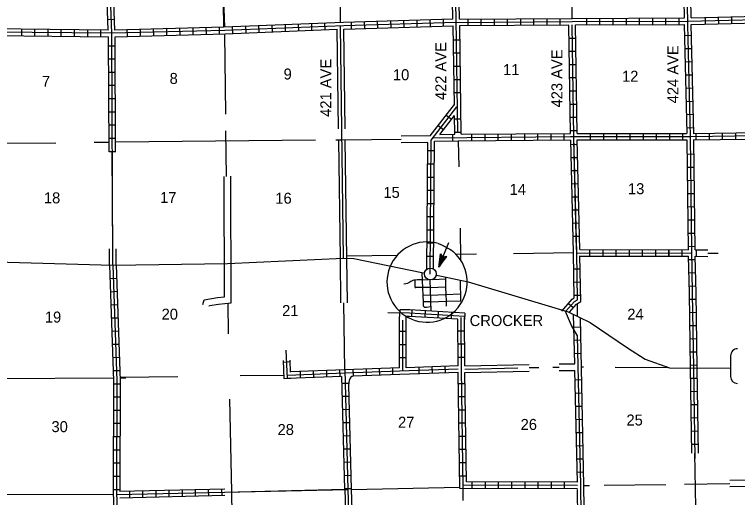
# Model space of a CAD drawing. Extents: x 1684235 to 2162087, y 16058941 to 16536903.
# Drawn here: x 1935207 to 1968099, y 16379296 to 16401272 of the extents above; entities that cross this region are included whole.
import ezdxf

# ---------------------------------------------------------------- set-up
doc = ezdxf.new("R2010")
doc.units = 0
for name, color, linetype in [('L10', 7, 'Continuous'), ('L11', 7, 'Continuous'), ('L13', 7, 'Continuous'), ('L14', 7, 'Continuous'), ('L16', 7, 'Continuous'), ('L28', 7, 'Continuous'), ('L3', 7, 'Continuous'), ('L30', 7, 'Continuous'), ('L4', 7, 'Continuous'), ('L8', 7, 'Continuous')]:
    doc.layers.add(name, color=color, linetype=linetype)

msp = doc.modelspace()

# ---------------------------------------------------------------- linework, layer by layer
at = {"layer": 'L10'}
for points in [[(1950060, 16388153), (1950032, 16390180)], [(1950351, 16388157), (1950323, 16390193)]]:
    msp.add_lwpolyline(points, dxfattribs=at)
at = {"layer": 'L11'}
for p, q in [((1954124, 16395750), (1952799, 16395737)), ((1954007, 16395449), (1952802, 16395437)), ((1939531, 16389868), (1939528, 16390612)), ((1939831, 16389870), (1939828, 16390612)), ((1955698, 16385287), (1958622, 16385342)), ((1955697, 16384987), (1958622, 16385042))]:
    msp.add_line(p, q, dxfattribs=at)
for points in [[(1949951, 16396070), (1949890, 16400599)], [(1950248, 16396074), (1950191, 16400604)], [(1950032, 16390180), (1949959, 16395559)], [(1950323, 16390193), (1950251, 16395562)], [(1943778, 16388077), (1943834, 16388289), (1944442, 16388398), (1944762, 16388428), (1944749, 16393905)], [(1944068, 16388000), (1944075, 16388027), (1944482, 16388100), (1945063, 16388155), (1945049, 16393910)], [(1959983, 16385381), (1960693, 16385381)], [(1959983, 16385081), (1960700, 16385081)], [(1970507, 16380114), (1967750, 16380077)], [(1970513, 16379814), (1967749, 16379777)]]:
    msp.add_lwpolyline(points, dxfattribs=at)
at = {"layer": 'L13'}
for p, q in [((1944851, 16393907), (1944825, 16395973)), ((1960800, 16388108), (1960806, 16387541)), ((1961109, 16379838), (1961365, 16379838)), ((1962039, 16379853), (1964836, 16379893)), ((1965682, 16379900), (1967749, 16379930)), ((1945233, 16371553), (1945091, 16379554))]:
    msp.add_line(p, q, dxfattribs=at)
for points in [[(1960576, 16401090), (1960576, 16406338)], [(1944732, 16400696), (1944652, 16406111)], [(1950043, 16400894), (1950016, 16403128)], [(1944817, 16396741), (1944773, 16400388)], [(1950105, 16395560), (1950098, 16396072)], [(1948897, 16395546), (1939806, 16395456)], [(1950105, 16395556), (1949826, 16395556)], [(1952800, 16395587), (1950105, 16395560)], [(1955396, 16395519), (1955423, 16394337)], [(1937096, 16395420), (1934409, 16395398)], [(1939509, 16395446), (1938828, 16395440)], [(1939678, 16390612), (1939658, 16395024)], [(1955476, 16391544), (1955497, 16390097)], [(1952609, 16390313), (1950323, 16390282)], [(1956225, 16390371), (1955301, 16390356)], [(1960634, 16390429), (1957910, 16390387)], [(1966753, 16390413), (1967221, 16390417)], [(1944948, 16386739), (1944922, 16388142)], [(1950233, 16385102), (1950191, 16388155)], [(1958622, 16385206), (1959055, 16385213)], [(1959700, 16385223), (1959983, 16385228)], [(1961009, 16385239), (1961088, 16385239)], [(1962530, 16385229), (1964900, 16385213)], [(1924002, 16384753), (1929208, 16384748), (1934393, 16384706), (1939699, 16384748)], [(1942640, 16384790), (1940000, 16384753)], [(1940000, 16384748), (1940280, 16384748)], [(1947477, 16384854), (1945476, 16384827)], [(1945088, 16379554), (1945006, 16383771)], [(1966273, 16374764), (1966153, 16381316)], [(1950539, 16379669), (1955449, 16379764)], [(1955623, 16379162), (1955618, 16379711)], [(1918699, 16379548), (1924034, 16379452), (1929356, 16379463), (1934494, 16379431), (1939699, 16379447)], [(1944775, 16379547), (1950228, 16379671)]]:
    msp.add_lwpolyline(points, dxfattribs=at)
at = {"layer": 'L16'}
for points in [[(1953739, 16389537), (1953749, 16389162), (1953774, 16388848), (1953789, 16388489), (1953801, 16388192), (1953799, 16388067)], [(1954234, 16389221), (1954810, 16389241)], [(1954808, 16389334), (1954815, 16388884), (1954826, 16388534), (1954841, 16388228), (1954846, 16388006)], [(1953418, 16389189), (1953375, 16389182), (1953328, 16389168), (1953238, 16389122), (1953154, 16389069), (1953064, 16389028), (1953015, 16389013), (1952922, 16389002)], [(1953748, 16389205), (1953534, 16389197), (1953418, 16389189), (1953418, 16388901), (1953425, 16388876), (1953441, 16388857), (1953464, 16388850)], [(1953748, 16389205), (1954040, 16389215)], [(1955518, 16388251), (1955502, 16389179)], [(1954124, 16388856), (1953760, 16388845), (1953464, 16388850)], [(1954124, 16388856), (1954815, 16388884)], [(1954129, 16388509), (1953789, 16388489)], [(1954129, 16388509), (1954800, 16388539), (1955513, 16388560)], [(1954144, 16388202), (1954841, 16388228), (1955518, 16388251)], [(1953799, 16388067), (1953804, 16388024), (1953828, 16387981), (1953872, 16387958), (1953897, 16387955), (1953947, 16387959), (1954151, 16387994)], [(1954144, 16388202), (1953801, 16388192)]]:
    msp.add_lwpolyline(points, dxfattribs=at)
msp.add_circle((1954128, 16389469), 269, dxfattribs=at)
msp.add_arc((1953978, 16389098), 1826, 74.2427, 49.7252, dxfattribs=at)
msp.add_spline([(1954474, 16390856), (1954846, 16390693), (1955159, 16390491)], degree=3, dxfattribs=at)
at = {"layer": 'L28'}
for p, q in [((1954515, 16389769), (1954963, 16390905)), ((1954515, 16389769), (1954589, 16390382)), ((1954515, 16389769), (1954874, 16390260)), ((1954531, 16389864), (1954599, 16390340)), ((1954552, 16389828), (1954832, 16390239)), ((1954568, 16389912), (1954610, 16390329)), ((1954573, 16389896), (1954816, 16390239)), ((1954583, 16389986), (1954631, 16390297)), ((1954589, 16390382), (1954700, 16390229)), ((1954599, 16389965), (1954784, 16390224)), ((1954615, 16390039), (1954647, 16390271)), ((1954631, 16390028), (1954747, 16390224)), ((1954641, 16390139), (1954668, 16390260)), ((1954657, 16390171), (1954684, 16390229)), ((1954874, 16390260), (1954700, 16390229)), ((1954615, 16390023), (1954673, 16390165)), ((1954631, 16390065), (1954673, 16390165)), ((1954668, 16390113), (1954715, 16390213)), ((1954689, 16390187), (1954705, 16390213))]:
    msp.add_line(p, q, dxfattribs=at)
at = {"layer": 'L3'}
msp.add_line((1967783, 16385746), (1967783, 16384806), dxfattribs=at)
for points in [[(1918432, 16389231), (1919235, 16389215), (1919610, 16389294), (1921025, 16389938), (1921273, 16390039), (1923807, 16390028), (1930777, 16390028), (1934367, 16390023), (1939684, 16389870)], [(1939684, 16389870), (1944900, 16389944), (1950180, 16390187), (1950650, 16390165), (1953739, 16389537), (1953849, 16389511)], [(1954399, 16389410), (1954631, 16389373), (1955840, 16389104)], [(1955840, 16389104), (1960391, 16387737), (1961400, 16387261), (1963100, 16386105), (1963892, 16385598), (1965000, 16385197), (1966109, 16385181), (1967783, 16385202)]]:
    msp.add_lwpolyline(points, dxfattribs=at)
for centre, start, end in [((1968099, 16385748), 90.0011, 180.0011), ((1968099, 16384803), 180.0011, 270.0011)]:
    msp.add_arc(centre, 315, start, end, dxfattribs=at)
at = {"layer": 'L4'}
msp.add_lwpolyline([(1954157, 16387777), (1954113, 16389200)], dxfattribs=at)
at = {"layer": 'L8'}
for p, q in [((1957625, 16401079), (1957625, 16400778)), ((1958226, 16401079), (1958226, 16400778)), ((1958823, 16401090), (1958823, 16400789)), ((1959425, 16401090), (1959425, 16400789)), ((1960022, 16401095), (1960022, 16400794)), ((1961225, 16401095), (1961225, 16400794)), ((1961822, 16401106), (1961822, 16400805)), ((1962424, 16401106), (1962424, 16400805)), ((1963026, 16401106), (1963026, 16400805)), ((1963622, 16401111), (1963622, 16400815)), ((1964224, 16401111), (1964224, 16400815)), ((1964826, 16401111), (1964826, 16400815)), ((1965423, 16401122), (1965423, 16400821)), ((1966621, 16401137), (1966632, 16400836)), ((1967223, 16401153), (1967234, 16400852)), ((1967825, 16401169), (1967830, 16400873)), ((1939457, 16401048), (1939758, 16401053)), ((1946342, 16400456), (1946331, 16400752)), ((1946943, 16400477), (1946933, 16400778)), ((1947540, 16400504), (1947535, 16400805)), ((1948142, 16400530), (1948131, 16400821)), ((1948739, 16400546), (1948733, 16400847)), ((1949340, 16400572), (1949325, 16400873)), ((1950539, 16400615), (1950534, 16400910)), ((1951141, 16400636), (1951130, 16400931)), ((1951743, 16400657), (1951722, 16400953)), ((1952339, 16400673), (1952324, 16400974)), ((1952941, 16400689), (1952925, 16400990)), ((1953533, 16400704), (1953522, 16401005)), ((1954135, 16400731), (1954124, 16401032)), ((1954731, 16400747), (1954726, 16401048)), ((1955824, 16401063), (1955824, 16400762)), ((1956426, 16401069), (1956426, 16400773)), ((1957023, 16401069), (1957023, 16400773)), ((1935539, 16400303), (1935539, 16400604)), ((1936141, 16400298), (1936141, 16400599)), ((1936743, 16400287), (1936743, 16400588)), ((1937339, 16400287), (1937339, 16400588)), ((1937941, 16400282), (1937941, 16400578)), ((1938543, 16400271), (1938543, 16400572)), ((1939140, 16400271), (1939140, 16400572)), ((1940344, 16400282), (1940333, 16400578)), ((1940940, 16400298), (1940935, 16400599)), ((1941542, 16400314), (1941532, 16400615)), ((1942139, 16400330), (1942133, 16400630)), ((1942741, 16400345), (1942730, 16400646)), ((1943343, 16400361), (1943332, 16400662)), ((1943939, 16400372), (1943934, 16400673)), ((1944541, 16400388), (1944531, 16400689)), ((1944631, 16400689), (1944626, 16400689)), ((1945143, 16400414), (1945132, 16400715)), ((1945740, 16400430), (1945734, 16400731)), ((1955465, 16400102), (1955164, 16400102)), ((1960433, 16400198), (1960734, 16400198)), ((1965697, 16400319), (1965998, 16400330)), ((1939483, 16399844), (1939784, 16399844)), ((1955476, 16399506), (1955175, 16399506)), ((1960439, 16399596), (1960740, 16399596)), ((1965713, 16399722), (1966014, 16399728)), ((1939494, 16399247), (1939789, 16399247)), ((1965734, 16399120), (1966030, 16399131)), ((1955481, 16398904), (1955180, 16398904)), ((1960460, 16398994), (1960755, 16398994)), ((1939494, 16398645), (1939789, 16398645)), ((1965740, 16398524), (1966041, 16398529)), ((1955491, 16398302), (1955191, 16398302)), ((1960465, 16398397), (1960766, 16398397)), ((1939494, 16398049), (1939789, 16398049)), ((1960476, 16397795), (1960771, 16397795)), ((1965755, 16397922), (1966056, 16397927)), ((1955507, 16397705), (1955206, 16397705)), ((1939499, 16397447), (1939800, 16397447)), ((1960481, 16397198), (1960782, 16397198)), ((1965771, 16397320), (1966072, 16397330)), ((1939499, 16396845), (1939800, 16396845)), ((1954847, 16396697), (1955085, 16396512)), ((1955523, 16396507), (1955222, 16396507)), ((1960491, 16396597), (1960792, 16396597)), ((1965782, 16396723), (1966083, 16396729)), ((1939499, 16396248), (1939800, 16396248)), ((1954483, 16396222), (1954726, 16396037)), ((1955151, 16395521), (1955148, 16395819)), ((1955375, 16395905), (1955233, 16395905)), ((1955534, 16395905), (1955381, 16395905)), ((1956014, 16395530), (1956014, 16395831)), ((1956616, 16395530), (1956616, 16395831)), ((1957218, 16395535), (1957218, 16395836)), ((1957815, 16395535), (1957815, 16395836)), ((1958417, 16395546), (1958417, 16395847)), ((1959013, 16395556), (1959013, 16395852)), ((1959615, 16395556), (1959615, 16395852)), ((1960217, 16395562), (1960217, 16395863)), ((1960497, 16395995), (1960798, 16395995)), ((1961415, 16395562), (1961415, 16395863)), ((1962017, 16395562), (1962017, 16395863)), ((1962614, 16395562), (1962614, 16395863)), ((1963216, 16395562), (1963216, 16395863)), ((1963818, 16395562), (1963818, 16395863)), ((1964414, 16395562), (1964414, 16395863)), ((1965016, 16395562), (1965016, 16395863)), ((1965613, 16395562), (1965613, 16395863)), ((1965798, 16396121), (1966099, 16396132)), ((1966215, 16395562), (1966215, 16395863)), ((1966817, 16395577), (1966817, 16395878)), ((1967413, 16395588), (1967413, 16395889)), ((1968015, 16395599), (1968015, 16395894)), ((1939509, 16395646), (1939810, 16395646)), ((1954553, 16395665), (1955234, 16395670)), ((1965866, 16390572), (1965808, 16395562)), ((1966167, 16390572), (1966109, 16395577)), ((1960813, 16395353), (1960515, 16395345)), ((1939516, 16395045), (1939817, 16395045)), ((1954008, 16395081), (1954309, 16395081)), ((1965814, 16394923), (1966115, 16394928)), ((1960827, 16394756), (1960529, 16394749)), ((1953997, 16394479), (1954298, 16394479)), ((1965824, 16394321), (1966125, 16394331)), ((1953997, 16393877), (1954298, 16393877)), ((1960842, 16394160), (1960544, 16394152)), ((1960856, 16393563), (1960558, 16393556)), ((1965829, 16393719), (1966130, 16393729)), ((1953992, 16393281), (1954293, 16393281)), ((1960871, 16392967), (1960572, 16392960)), ((1965840, 16393122), (1966141, 16393128)), ((1953992, 16392679), (1954293, 16392679)), ((1965840, 16392520), (1966141, 16392531)), ((1960885, 16392370), (1960587, 16392363)), ((1953981, 16392082), (1954282, 16392082)), ((1965851, 16391924), (1966146, 16391929)), ((1960900, 16391774), (1960601, 16391767)), ((1953981, 16391480), (1954282, 16391480)), ((1965856, 16391322), (1966157, 16391327)), ((1953976, 16390878), (1954272, 16390878)), ((1960914, 16391178), (1960616, 16391170)), ((1960930, 16390577), (1965866, 16390572)), ((1961384, 16390282), (1961384, 16390577)), ((1961980, 16390282), (1961980, 16390577)), ((1962582, 16390282), (1962582, 16390577)), ((1963184, 16390282), (1963184, 16390577)), ((1963781, 16390271), (1963781, 16390572)), ((1964383, 16390271), (1964383, 16390572)), ((1964981, 16390271), (1964981, 16390572)), ((1964985, 16390271), (1964985, 16390572)), ((1965581, 16390271), (1965581, 16390572)), ((1965866, 16390720), (1966167, 16390730)), ((1966167, 16390572), (1966755, 16390571)), ((1966234, 16390274), (1966234, 16390575)), ((1953976, 16390282), (1954272, 16390282)), ((1960940, 16390282), (1965872, 16390271)), ((1966174, 16390270), (1966751, 16390269)), ((1965872, 16390123), (1966173, 16390128)), ((1960940, 16389690), (1960639, 16389680)), ((1939557, 16389263), (1939847, 16389278)), ((1965893, 16389521), (1966188, 16389532)), ((1960956, 16389088), (1960655, 16389078)), ((1965898, 16388919), (1966199, 16388930)), ((1939573, 16388661), (1939874, 16388682)), ((1960967, 16388486), (1960666, 16388481)), ((1965909, 16388323), (1966210, 16388328)), ((1939599, 16388069), (1939900, 16388080)), ((1960623, 16387921), (1960396, 16388122)), ((1952730, 16387837), (1952725, 16387536)), ((1953290, 16387821), (1953274, 16387520)), ((1953892, 16387789), (1953876, 16387488)), ((1954488, 16387752), (1954472, 16387457)), ((1955090, 16387721), (1955074, 16387420)), ((1955692, 16387689), (1955676, 16387388)), ((1965924, 16387721), (1966225, 16387731)), ((1939615, 16387473), (1939916, 16387478)), ((1960950, 16387047), (1960655, 16387036)), ((1965930, 16387119), (1966231, 16387129)), ((1939641, 16386871), (1939942, 16386881)), ((1953026, 16386844), (1952725, 16386844)), ((1955381, 16386887), (1955682, 16386887)), ((1939657, 16386269), (1939958, 16386279)), ((1955391, 16386290), (1955692, 16386290)), ((1960972, 16386448), (1960676, 16386438)), ((1965940, 16386522), (1966241, 16386528)), ((1953026, 16386248), (1952725, 16386248)), ((1939684, 16385672), (1939985, 16385677)), ((1953026, 16385646), (1952725, 16385646)), ((1955391, 16385688), (1955692, 16385688)), ((1960983, 16385846), (1960682, 16385836)), ((1965951, 16385920), (1966247, 16385931)), ((1947757, 16385466), (1947467, 16385445)), ((1965956, 16385324), (1966257, 16385329)), ((1939699, 16385070), (1940000, 16385081)), ((1948200, 16385028), (1948205, 16384727)), ((1948797, 16385044), (1948807, 16384748)), ((1949399, 16385070), (1949409, 16384769)), ((1950000, 16385097), (1950006, 16384796)), ((1950597, 16385123), (1950608, 16384822)), ((1951199, 16385139), (1951210, 16384838)), ((1951801, 16385165), (1951806, 16384864)), ((1952397, 16385186), (1952408, 16384885)), ((1953601, 16385229), (1953607, 16384928)), ((1954193, 16385244), (1954208, 16384943)), ((1954789, 16385271), (1954805, 16384970)), ((1947783, 16384711), (1947482, 16384695)), ((1961009, 16384648), (1960708, 16384637)), ((1965967, 16384722), (1966268, 16384727)), ((1939715, 16384474), (1940016, 16384474)), ((1950101, 16384505), (1950402, 16384505)), ((1955407, 16384489), (1955708, 16384489)), ((1961025, 16384046), (1960724, 16384035)), ((1965972, 16384120), (1966273, 16384130)), ((1939715, 16383872), (1940016, 16383872)), ((1950117, 16383903), (1950418, 16383914)), ((1955418, 16383887), (1955713, 16383887)), ((1950132, 16383307), (1950433, 16383312)), ((1961030, 16383444), (1960734, 16383439)), ((1965983, 16383523), (1966283, 16383528)), ((1939710, 16383270), (1940006, 16383270)), ((1955423, 16383286), (1955724, 16383286)), ((1939710, 16382673), (1940006, 16382673)), ((1950148, 16382705), (1950449, 16382715)), ((1955433, 16382689), (1955734, 16382689)), ((1961051, 16382847), (1960750, 16382837)), ((1965988, 16382921), (1966289, 16382932)), ((1966009, 16382319), (1966305, 16382330)), ((1939710, 16382071), (1940006, 16382071)), ((1950159, 16382103), (1950460, 16382113)), ((1955433, 16382087), (1955734, 16382087)), ((1961067, 16382245), (1960766, 16382240)), ((1966014, 16381723), (1966315, 16381728)), ((1939710, 16381469), (1940006, 16381469)), ((1950177, 16381506), (1950476, 16381511)), ((1955439, 16381490), (1955740, 16381490)), ((1961072, 16381643), (1960771, 16381638)), ((1961088, 16381047), (1960792, 16381036)), ((1939710, 16380873), (1940006, 16380873)), ((1950193, 16380904), (1950491, 16380915)), ((1955449, 16380888), (1955750, 16380888)), ((1961099, 16380445), (1960798, 16380440)), ((1939699, 16380271), (1940000, 16380271)), ((1950209, 16380302), (1950507, 16380313)), ((1955460, 16380286), (1955755, 16380286)), ((1944652, 16379394), (1944641, 16379695)), ((1950222, 16379703), (1950518, 16379714)), ((1956014, 16380012), (1956014, 16379711)), ((1956616, 16380012), (1956616, 16379711)), ((1957218, 16380007), (1957218, 16379706)), ((1957815, 16380007), (1957815, 16379706)), ((1958417, 16380007), (1958417, 16379706)), ((1959013, 16380007), (1959013, 16379706)), ((1959615, 16379996), (1959615, 16379695)), ((1960217, 16379996), (1960217, 16379695)), ((1961115, 16379848), (1961109, 16379848)), ((1939699, 16379669), (1940000, 16379669)), ((1940449, 16379304), (1940449, 16379605)), ((1941051, 16379315), (1941051, 16379611)), ((1941648, 16379331), (1941648, 16379632)), ((1942250, 16379336), (1942250, 16379637)), ((1942852, 16379352), (1942852, 16379653)), ((1943448, 16379373), (1943443, 16379669)), ((1944050, 16379378), (1944040, 16379679))]:
    msp.add_line(p, q, dxfattribs=at)
for points in [[(1939774, 16400562), (1939582, 16406017)], [(1955148, 16401053), (1955051, 16406112)], [(1955381, 16395905), (1955301, 16401063), (1955201, 16406111)], [(1955449, 16401063), (1955349, 16406266)], [(1939472, 16400562), (1939287, 16405863)], [(1939684, 16389870), (1939631, 16400414), (1939441, 16405847)], [(1965682, 16401122), (1965639, 16403540), (1965000, 16403878), (1964742, 16405282)], [(1966173, 16381073), (1966109, 16385181), (1966056, 16388597), (1966014, 16390572), (1965956, 16395715), (1965840, 16400821), (1965792, 16403630), (1965132, 16403978), (1964890, 16405303)], [(1965983, 16401122), (1965940, 16403719), (1965264, 16404078), (1965043, 16405330)], [(1944773, 16400694), (1944668, 16403630)], [(1955301, 16400910), (1960576, 16400947), (1965840, 16400974), (1970824, 16401090)], [(1955449, 16401063), (1960576, 16401095), (1965682, 16401122)], [(1965983, 16401122), (1970814, 16401237)], [(1955301, 16400910), (1950191, 16400752), (1944784, 16400546), (1939631, 16400414), (1934182, 16400462), (1930623, 16400562), (1923543, 16400562)], [(1955148, 16401053), (1950180, 16400905), (1944732, 16400696)], [(1950180, 16390187), (1950043, 16400752)], [(1950191, 16400604), (1950201, 16400604), (1955158, 16400752)], [(1955217, 16397146), (1955158, 16400752)], [(1955460, 16400763), (1960418, 16400794)], [(1955534, 16395820), (1955460, 16400763)], [(1960507, 16395863), (1960423, 16400778)], [(1960655, 16395715), (1960576, 16400794)], [(1960724, 16400794), (1965692, 16400821)], [(1960808, 16395863), (1960724, 16400794)], [(1965808, 16395863), (1965692, 16400821)], [(1965988, 16400821), (1970824, 16400937)], [(1966109, 16395847), (1965988, 16400821)], [(1939472, 16400562), (1934182, 16400615), (1930623, 16400715), (1929796, 16400715)], [(1944732, 16400692), (1939774, 16400562)], [(1939784, 16400261), (1944789, 16400398), (1949890, 16400599)], [(1934335, 16400314), (1939483, 16400261)], [(1939512, 16395024), (1939483, 16400261)], [(1939808, 16395024), (1939784, 16400261)], [(1954124, 16395750), (1955217, 16397172)], [(1954113, 16389463), (1954156, 16395546), (1955333, 16397077)], [(1954552, 16395815), (1955217, 16396676)], [(1955233, 16395820), (1955217, 16396676)], [(1954552, 16395815), (1955233, 16395820)], [(1955534, 16395820), (1960507, 16395863)], [(1960808, 16395863), (1965782, 16395863)], [(1966088, 16395863), (1970956, 16395937)], [(1954214, 16395662), (1960507, 16395715), (1965956, 16395715), (1970956, 16395789)], [(1954267, 16389696), (1954309, 16395514)], [(1954309, 16395514), (1955396, 16395522)], [(1955396, 16395522), (1960507, 16395562)], [(1961342, 16353448), (1961215, 16363755), (1961188, 16366669), (1961083, 16369188), (1961030, 16374563), (1960967, 16379848), (1960814, 16386654), (1960539, 16387119), (1960275, 16387752), (1960676, 16388207), (1960814, 16388296), (1960782, 16390429), (1960655, 16395715)], [(1960633, 16390429), (1960509, 16395558)], [(1960780, 16390577), (1960659, 16395562)], [(1960929, 16390581), (1960808, 16395565)], [(1960809, 16395562), (1965792, 16395562)], [(1966099, 16395562), (1970956, 16395636)], [(1953966, 16389669), (1954007, 16395449)], [(1960101, 16387779), (1960576, 16388323), (1960666, 16388381), (1960634, 16390429)], [(1960449, 16387731), (1960771, 16388090), (1960967, 16388212), (1960930, 16390287)], [(1960782, 16390429), (1966014, 16390419)], [(1966021, 16381316), (1965956, 16385181), (1965909, 16388597), (1965872, 16390271)], [(1966322, 16381317), (1966257, 16385181), (1966210, 16388597), (1966174, 16390270)], [(1939531, 16389864), (1939715, 16384606), (1939699, 16379590), (1939846, 16374452)], [(1939684, 16389870), (1939868, 16384606), (1939847, 16379590), (1940000, 16374278), (1940032, 16373253), (1940491, 16372546), (1940043, 16371580), (1940085, 16370603), (1939589, 16369969), (1939552, 16368971)], [(1939831, 16389880), (1940016, 16384606), (1940000, 16379590), (1940000, 16379574)], [(1955682, 16387536), (1953184, 16387679), (1952192, 16387694)], [(1955692, 16387689), (1953189, 16387832), (1952730, 16387837)], [(1960693, 16385381), (1960643, 16387618)], [(1952725, 16385197), (1952725, 16387536)], [(1952873, 16385044), (1952873, 16387372)], [(1955375, 16387404), (1953174, 16387531), (1953010, 16387531)], [(1953026, 16385202), (1953026, 16387531)], [(1955396, 16385287), (1955375, 16387404)], [(1955618, 16379711), (1955550, 16385139), (1955523, 16387488)], [(1955698, 16385287), (1955676, 16387488)], [(1961183, 16374732), (1961115, 16379848), (1960950, 16387473)], [(1947635, 16384706), (1947572, 16385994)], [(1947482, 16384695), (1947445, 16385525)], [(1947767, 16385007), (1947744, 16385551)], [(1955391, 16385287), (1953026, 16385202)], [(1955396, 16385139), (1952725, 16385044), (1950243, 16384954), (1947625, 16384854)], [(1952725, 16385197), (1950233, 16385102), (1947767, 16385012)], [(1950233, 16385102), (1950375, 16379669), (1950539, 16374537), (1950623, 16369114), (1950676, 16363860), (1950872, 16353327)], [(1955407, 16384986), (1952730, 16384896), (1950606, 16384820)], [(1955465, 16379711), (1955396, 16384970)], [(1955697, 16385139), (1958100, 16385202)], [(1955766, 16380012), (1955697, 16384987)], [(1960814, 16379996), (1960700, 16385081)], [(1950090, 16384796), (1947635, 16384706)], [(1950090, 16384796), (1950226, 16379671)], [(1950606, 16384820), (1950569, 16384808), (1950551, 16384799), (1950513, 16384772), (1950472, 16384726), (1950456, 16384701), (1950427, 16384616), (1950401, 16384414)], [(1950401, 16384414), (1950523, 16379679), (1950692, 16374537)], [(1939990, 16379590), (1944771, 16379698)], [(1960814, 16379695), (1955465, 16379711)], [(1960814, 16379848), (1955618, 16379864)], [(1960814, 16379996), (1955766, 16380012)], [(1939847, 16379436), (1950375, 16379669)], [(1940006, 16379289), (1944779, 16379397)], [(1950228, 16379671), (1950391, 16374537), (1950476, 16369246)], [(1961030, 16366822), (1960930, 16369188), (1960882, 16374563), (1960814, 16379669)]]:
    msp.add_lwpolyline(points, dxfattribs=at)

# ---------------------------------------------------------------- texts
at = {"layer": 'L14'}
for s, p in [('9', (1947450, 16398313)), ('10', (1952424, 16398281)), ('11', (1957434, 16398513)), ('7', (1936458, 16397980)), ('8', (1942265, 16398112)), ('12', (1962846, 16398212)), ('14', (1957730, 16393064)), ('13', (1963116, 16393096)), ('18', (1936547, 16392679)), ('17', (1941833, 16392695)), ('15', (1951991, 16392927)), ('16', (1947075, 16392663)), ('21', (1947382, 16387552)), ('19', (1936590, 16387256)), ('20', (1941901, 16387388)), ('24', (1963084, 16387388)), ('25', (1963047, 16382573)), ('30', (1936891, 16382272)), ('27', (1952656, 16382472)), ('26', (1958232, 16382372)), ('28', (1947176, 16382140))]:
    msp.add_text(s, height=500, rotation=360, dxfattribs=at).set_placement(p)
at = {"layer": 'L16'}
msp.add_text('CROCKER', height=500, rotation=360, dxfattribs=at).set_placement((1955914, 16387098))
at = {"layer": 'L30'}
for s, p in [('422 AVE', (1954853, 16397375)), ('424 AVE', (1965411, 16397232)), ('423 AVE', (1960132, 16397041)), ('421 AVE', (1949622, 16396613))]:
    msp.add_text(s, height=500, rotation=90, dxfattribs=at).set_placement(p)

doc.saveas('drawing.dxf')
